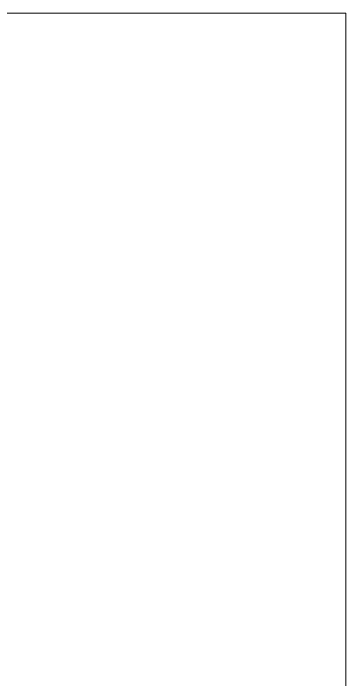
# Model space of a CAD drawing. Header units: inches. Extents: x 0.06 to 2.53, y 0.06 to 1.94.
# Drawn here: x 2.4225 to 2.5285, y 1.7279 to 1.9405 of the extents above; entities that cross this region are included whole.
import ezdxf

# ---------------------------------------------------------------- set-up
doc = ezdxf.new("R2010")
doc.units = ezdxf.units.IN
doc.header["$LTSCALE"] = 0.23521
doc.header["$MEASUREMENT"] = 0
doc.linetypes.add('SLD-Solid', pattern=[0])

msp = doc.modelspace()

# ---------------------------------------------------------------- linework, layer by layer
at = {"color": 7, "linetype": 'SLD-Solid', "lineweight": 18}
for p, q in [((2.5285075, 1.9404825), (0.0588025, 1.9404825)), ((2.5285075, 0.05880250000000001), (2.5285075, 1.9404825))]:
    msp.add_line(p, q, dxfattribs=at)

doc.saveas('drawing.dxf')
